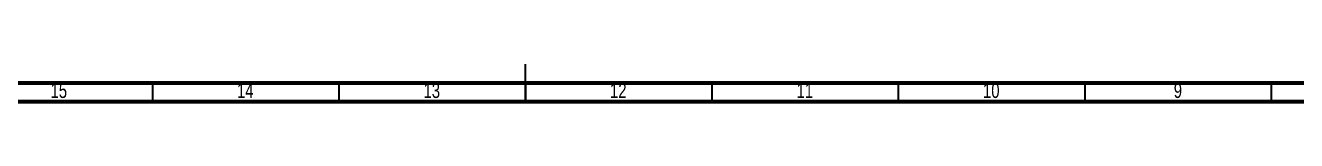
# Model space of a CAD drawing. Header units: millimetres. Extents: x 1 to 1184, y 0 to 836.
# Drawn here: x 465.5 to 806.3, y 5 to 15 of the extents above; entities that cross this region are included whole.
import ezdxf

# ---------------------------------------------------------------- set-up
doc = ezdxf.new("R2010")
doc.units = ezdxf.units.MM
doc.styles.add('SLDTEXTSTYLE0', font='TXT', dxfattribs={"width": 0.75})

msp = doc.modelspace()

# ---------------------------------------------------------------- linework, layer by layer
at = {"color": 7, "linetype": 'Continuous', "lineweight": 35}
for p, q in [((599.5, 5), (599.5, 15)), ((499.5, 10), (499.5, 5)), ((549.5, 10), (549.5, 5)), ((599.5, 10), (599.5, 5)), ((649.5, 10), (649.5, 5)), ((699.5, 10), (699.5, 5)), ((749.5, 10), (749.5, 5)), ((799.5, 10), (799.5, 5))]:
    msp.add_line(p, q, dxfattribs=at)
at = {"color": 7, "linetype": 'Continuous', "lineweight": 70}
for p, q in [((1179, 10), (20, 10)), ((1184, 5), (15, 5))]:
    msp.add_line(p, q, dxfattribs=at)

# ---------------------------------------------------------------- texts
at = {"color": 7, "linetype": 'Continuous', "lineweight": 0, "attachment_point": 2, "style": 'SLDTEXTSTYLE0'}
for s, insert, char_height in [('15', (474.42, 9.97), 3.969), ('14', (524.42, 9.97), 3.969), ('13', (574.42, 9.97), 3.969), ('12', (624.42, 9.97), 3.969), ('11', (674.42, 9.97), 3.969), ('10', (724.42, 9.97), 3.969), ('9', (774.46, 9.97), 3.97)]:
    msp.add_mtext(s, dxfattribs=dict(at, insert=insert, char_height=char_height))

doc.saveas('drawing.dxf')
